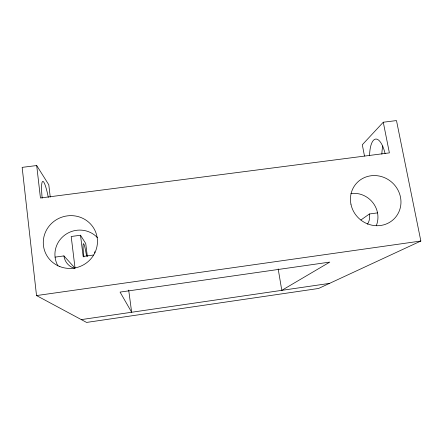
<?xml version="1.0" encoding="UTF-8"?>
<svg xmlns="http://www.w3.org/2000/svg" width="443" height="443" viewBox="0 0 443 443"><rect width="100%" height="100%" fill="white"/><g stroke="black" fill="none" stroke-linecap="round" stroke-linejoin="round"><path stroke-width="0.66" d="M50.247 197.085L48.796 184.792L36.697 165.544L22.15 167.365L36.525 295.57L86.568 322.426L318.572 288.471L420.85 241.025L396.491 120.574L383.278 122.224L362.308 144.756L364.489 156.047M360.962 219.955L369.401 213.986L377.541 212.873M81.302 319.602L329.531 283.387M36.525 295.57L420.85 241.025M55.076 257.128L63.925 255.916L75.011 268.126M93.429 255.035L83.146 256.447L80.515 235.239L71.196 236.496L75.017 267.943M80.515 235.239L85.737 243.534L87.36 256.541M383.278 122.224L389.38 152.874L40.446 197.982L36.697 165.544M278.182 268.923L281.787 290.353L329.769 262.101L120.07 292.098L131.649 312.254L128.697 290.093M94.736 251.685A15.577 15.112 -21.2 0 1 94.841 252.997M74.502 268.364A15.577 15.112 -21.2 0 1 63.925 255.916M369.401 213.986A14.89 14.154 42.1 0 1 367.502 224.208M350.895 193.502A23.401 22.244 42.1 0 1 372.829 202.617A23.401 22.244 42.1 0 1 376.251 225.764M58 265.961A24.476 23.75 -21.2 0 1 65.121 234.818A24.476 23.75 -21.2 0 1 97.421 237.625M83.91 256.984A16.524 1.418 82.1 0 1 83.45 243.678A16.524 1.418 82.1 0 1 86.584 256.132M42.179 198.137A25.306 3.289 81.5 0 1 42.794 181.403A25.306 3.289 81.5 0 1 48.293 197.345M369.573 155.792A24.215 8.378 83.9 0 1 375.603 139.08A24.215 8.378 83.9 0 1 385.094 153.511M381.866 154.203A24.177 8.805 84.1 0 1 382.791 145.974M59.811 266.559A27.195 26.298 -19.6 0 0 97.255 238.229A27.195 26.298 -19.6 0 0 54.035 221.312A27.195 26.298 -19.6 0 0 59.811 266.559M350.934 204.145A25.893 24.443 41.5 0 0 392.393 220.398A25.893 24.443 41.5 0 0 383.804 177.372A25.893 24.443 41.5 0 0 350.934 204.145"/></g></svg>
